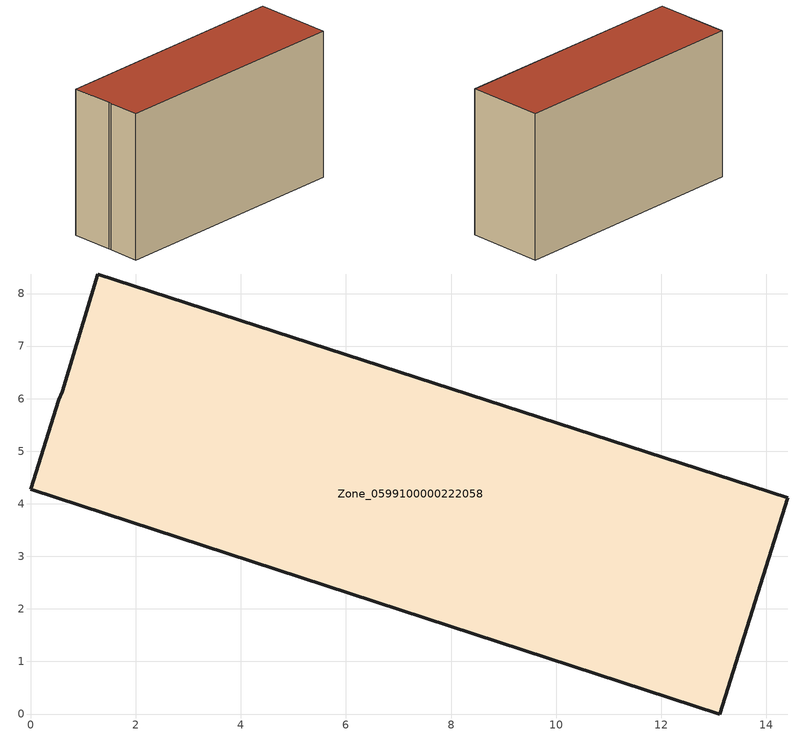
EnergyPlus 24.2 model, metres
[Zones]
Zone_0599100000222058
 floor ground (C_G): 0,4.28 0.53,5.97 0.6,6.13 1.28,8.37 14.41,4.11 13.12,0 z0.58
 wall outside (C_F): 0.6,6.13 0.53,5.97 0,4.28 13.12,0 14.41,4.11 1.28,8.37 0.6,6.13 z0.58:8.95
 roof outside (C_R): 0.53,5.97 0,4.28 13.12,0 14.41,4.11 1.28,8.37 0.6,6.13 z8.95
[BUILDING]
Pand.0599100000222058: North Axis=0; Terrain=City; Loads Convergence Tolerance Value=0.04; Temperature Convergence Tolerance Value=0.4; Solar Distribution=FullExterior; Maximum Number of Warmup Days=25; Minimum Number of Warmup Days=1
[Site:Location]
Rotterdam.The.Hague.AP_ZH_NLD Design_Conditions: Latitude=51.96; Longitude=4.45; Time Zone=1; Elevation=-4.5
[SITE:GROUNDTEMPERATURE:BUILDINGSURFACE]
18, 18, 18, 18, 18, 18, 18, 18, 18, 18, 18, 18
[MATERIAL] Thermal Absorptance=0.9; Solar Absorptance=0.7; Visible Absorptance=0.7
Name | Roughness | Thickness | Conductivity | Density | Specific Heat
G.TI.1965-1974 | MediumSmooth | 0.15 | 0.882353 | 540 | 1210
F.TI.1965-1974 | Rough | 0.3 | 0.697674 | 1920 | 840
R.TI.1965-1974 | MediumRough | 0.2 | 0.232558 | 1500 | 1000
[CONSTRUCTION]
C_G: G.TI.1965-1974
C_F: F.TI.1965-1974
C_R: R.TI.1965-1974
[ZONE]
Zone_0599100000222058: Type=1; Multiplier=1; Ceiling Height=Autocalculate; Volume=Autocalculate; Floor Area=autocalculate; Part of Total Floor Area=Yes
[ZONEINFILTRATION:DESIGNFLOWRATE]
Infil_Zone_0599100000222058: Zone or ZoneList or Space or SpaceList=Zone_0599100000222058; Schedule=AlwaysOn; Design Flow Rate Calculation Method=Flow/Area; Flow Rate per Floor Area=0.003; Constant Term Coefficient=1; Temperature Term Coefficient=0; Velocity Term Coefficient=0; Velocity Squared Term Coefficient=0
[HVACTEMPLATE:ZONE:IDEALLOADSAIRSYSTEM]
Zone_0599100000222058: Maximum Heating Supply Air Temperature=50; Minimum Cooling Supply Air Temperature=13; Maximum Heating Supply Air Humidity Ratio=0.0156; Minimum Cooling Supply Air Humidity Ratio=0.0077; Heating Limit=NoLimit; Cooling Limit=NoLimit; Dehumidification Control Type=ConstantSensibleHeatRatio; Cooling Sensible Heat Ratio=0.7; Dehumidification Setpoint=60; Humidification Control Type=None; Humidification Setpoint=30; Outdoor Air Method=None; Outdoor Air Flow Rate per Person=0.00944; Outdoor Air Flow Rate per Zone Floor Area=0; Outdoor Air Flow Rate per Zone=0; Demand Controlled Ventilation Type=None; Outdoor Air Economizer Type=NoEconomizer; Heat Recovery Type=None; Sensible Heat Recovery Effectiveness=0.7; Latent Heat Recovery Effectiveness=0.65
[ZONECONTROL:THERMOSTAT]
ThermostatControl_Zone_0599100000222058: Zone or ZoneList=Zone_0599100000222058; Control Type Schedule=DualSetpointControlType; Control 1=Thermostat_Zone_0599100000222058; Temperature Difference Between Cutout And Setpoint=0
[THERMOSTATSETPOINT:DUALSETPOINT]
Thermostat_Zone_0599100000222058: Heating Setpoint Temperature Schedule=HeatingSetpoint_Zone_0599100000222058; Cooling Setpoint Temperature Schedule=CoolingSetpoint_Zone_0599100000222058
[SCHEDULE:COMPACT]
HeatingSetpoint_Zone_0599100000222058: Through: 12/31, For: AllDays, Until: 24:00, 21
CoolingSetpoint_Zone_0599100000222058: Through: 12/31, For: AllDays, Until: 24:00, 24
DualSetpointControlType: Through: 12/31, For: AllDays, Until: 24:00, 4
AlwaysOn: Through: 12/31, For: AllDays, Until: 24:00, 1
